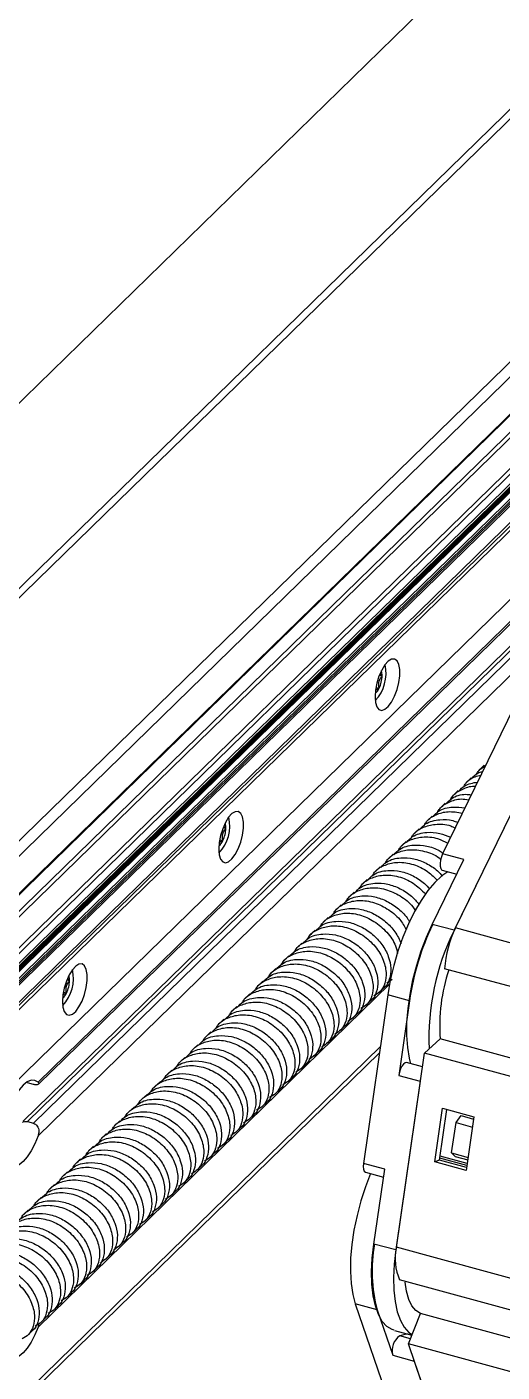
# Model space of a CAD drawing. Header units: millimetres. Extents: x 0 to 3353, y 0 to 2591.
# Drawn here: x 2338.9 to 2424, y 1426.4 to 1667.6 of the extents above; entities that cross this region are included whole.
import ezdxf

# ---------------------------------------------------------------- set-up
doc = ezdxf.new("R2010")
doc.units = ezdxf.units.MM
doc.header["$LTSCALE"] = 12

msp = doc.modelspace()

# ---------------------------------------------------------------- linework, layer by layer
at = {"color": 7, "linetype": 'Continuous', "lineweight": 25}
for p, q in [((2580.08, 1803.73), (2184.92, 1418.04)), ((2579.28, 1801.24), (2190.77, 1422.04)), ((2130.52, 1398.18), (2479.45, 1738.75)), ((2559.07, 1737.96), (2178.92, 1366.92)), ((2182.65, 1361.14), (2526.5, 1696.75)), ((2183.54, 1361.76), (2526.5, 1696.5)), ((2532.21, 1689.12), (2192.31, 1357.37)), ((2192.59, 1357.45), (2532.46, 1689.18)), ((2533.94, 1690.31), (2194.07, 1358.59)), ((2195.96, 1358.12), (2535.83, 1689.84)), ((2197.48, 1356.12), (2537.35, 1687.85)), ((2197.78, 1355.86), (2537.67, 1687.61)), ((2198.13, 1355.42), (2538, 1687.15)), ((2199.49, 1344.35), (2538, 1674.74)), ((2491.13, 1625.05), (2340.87, 1478.39)), ((2340.95, 1478.01), (2490.46, 1623.93)), ((2487.22, 1616.81), (2338.21, 1471.36)), ((2488.13, 1616.85), (2339, 1471.3)), ((2489.18, 1616.57), (2340.04, 1471.01)), ((2491.13, 1615.4), (2340.87, 1468.74)), ((2402.05, 1551.37), (2402.52, 1551.25)), ((2401.42, 1549.16), (2401.98, 1549.01)), ((2426.12, 1545.56), (2413.35, 1519.33)), ((2415.65, 1506.02), (2430.37, 1536.22)), ((2420.83, 1535.2), (2419.98, 1534.37)), ((2420.93, 1535.1), (2421.11, 1535.26)), ((2428.2, 1531.83), (2415.43, 1505.6)), ((2418.5, 1532.92), (2417.65, 1532.09)), ((2416.17, 1530.65), (2415.32, 1529.82)), ((2413.83, 1528.37), (2412.98, 1527.54)), ((2411.5, 1526.09), (2410.65, 1525.26)), ((2374.05, 1524.04), (2374.52, 1523.92)), ((2409.17, 1523.81), (2408.32, 1522.98)), ((2373.42, 1521.83), (2373.98, 1521.68)), ((2406.83, 1521.54), (2405.98, 1520.71)), ((2404.5, 1519.26), (2403.65, 1518.43)), ((2411.49, 1506.67), (2417.15, 1518.3)), ((2417.15, 1518.3), (2413.35, 1519.33)), ((2399.83, 1514.7), (2398.98, 1513.87)), ((2402.17, 1516.98), (2401.32, 1516.15)), ((2413.3, 1516.38), (2415.88, 1515.68)), ((2397.5, 1512.43), (2396.65, 1511.6)), ((2395.17, 1510.15), (2394.32, 1509.32)), ((2392.83, 1507.87), (2391.98, 1507.04)), ((2390.5, 1505.59), (2389.65, 1504.76)), ((2415.43, 1505.6), (2411.49, 1506.67)), ((2465.71, 1492.41), (2415.65, 1506.02)), ((2388.16, 1503.32), (2387.31, 1502.49)), ((2385.83, 1501.04), (2384.98, 1500.21)), ((2383.5, 1498.76), (2382.65, 1497.93)), ((2462.95, 1485.34), (2413.72, 1498.72)), ((2346.05, 1496.71), (2346.51, 1496.59)), ((2381.16, 1496.48), (2380.31, 1495.65)), ((2404.3, 1496.76), (2403.37, 1496.11)), ((2345.42, 1494.5), (2345.98, 1494.35)), ((2378.83, 1494.21), (2377.98, 1493.38)), ((2403.54, 1494.04), (2399.18, 1463.79)), ((2399.66, 1492.17), (2400.51, 1493.01)), ((2401.99, 1494.45), (2402.84, 1495.28)), ((2407.43, 1492.98), (2403.54, 1494.04)), ((2407.43, 1492.98), (2405.5, 1479.57)), ((2376.5, 1491.93), (2375.65, 1491.1)), ((2397.32, 1489.9), (2398.18, 1490.73)), ((2374.16, 1489.65), (2373.31, 1488.82)), ((2394.99, 1487.62), (2395.84, 1488.45)), ((2371.83, 1487.37), (2370.98, 1486.54)), ((2392.66, 1485.34), (2393.51, 1486.17)), ((2410.1, 1483.6), (2412.93, 1486.12)), ((2460.97, 1473.06), (2412.93, 1486.12)), ((2226.34, 1312.13), (2402.04, 1483.62)), ((2369.5, 1485.09), (2368.65, 1484.27)), ((2390.32, 1483.06), (2391.18, 1483.9)), ((2405.07, 1448.76), (2410.1, 1483.6)), ((2460.16, 1470), (2410.1, 1483.6)), ((2367.16, 1482.82), (2366.31, 1481.99)), ((2387.99, 1480.79), (2388.84, 1481.62)), ((2409.74, 1481.1), (2406.91, 1481.87)), ((2364.83, 1480.54), (2363.98, 1479.71)), ((2385.66, 1478.51), (2386.51, 1479.34)), ((2409.35, 1478.53), (2404.98, 1448.28)), ((2405.5, 1479.57), (2409.35, 1478.53)), ((2409.35, 1478.53), (2409.43, 1478.98)), ((2340.04, 1477.97), (2339, 1478.26)), ((2362.5, 1478.26), (2361.65, 1477.43)), ((2383.32, 1476.23), (2384.17, 1477.06)), ((2357.83, 1473.71), (2356.98, 1472.88)), ((2360.16, 1475.98), (2359.31, 1475.16)), ((2380.99, 1473.95), (2381.84, 1474.79)), ((2411.97, 1464.06), (2413.36, 1473.69)), ((2413.36, 1473.69), (2418.97, 1472.16)), ((2339, 1471.3), (2340.04, 1471.01)), ((2355.5, 1471.43), (2354.65, 1470.6)), ((2378.66, 1471.68), (2379.51, 1472.51)), ((2412.81, 1464.4), (2414.12, 1473.48)), ((2415.76, 1471.12), (2416.67, 1472.37)), ((2416.67, 1472.37), (2418.92, 1471.76)), ((2418.97, 1472.16), (2417.58, 1462.53)), ((2353.16, 1469.15), (2352.31, 1468.32)), ((2376.32, 1469.4), (2377.17, 1470.23)), ((2414.97, 1465.68), (2415.76, 1471.12)), ((2415.76, 1471.12), (2418.71, 1470.31)), ((2350.83, 1466.87), (2349.98, 1466.05)), ((2373.99, 1467.12), (2374.84, 1467.95)), ((2348.5, 1464.6), (2347.65, 1463.77)), ((2371.66, 1464.84), (2372.51, 1465.68)), ((2412.81, 1464.4), (2411.97, 1464.06)), ((2417.58, 1462.53), (2411.97, 1464.06)), ((2417.66, 1463.08), (2412.81, 1464.4)), ((2417.71, 1463.42), (2412.86, 1464.74)), ((2417.76, 1463.77), (2412.91, 1465.09)), ((2414.97, 1465.68), (2417.92, 1464.88)), ((2415.62, 1465.07), (2414.97, 1465.68)), ((2415.62, 1465.07), (2417.86, 1464.46)), ((2346.16, 1462.32), (2345.31, 1461.49)), ((2369.32, 1462.57), (2370.17, 1463.4)), ((2402.98, 1462.76), (2399.18, 1463.79)), ((2399.54, 1462.23), (2402.78, 1461.35)), ((2401.05, 1449.35), (2402.98, 1462.76)), ((2343.83, 1460.04), (2342.98, 1459.21)), ((2366.99, 1460.29), (2367.84, 1461.12)), ((2341.5, 1457.76), (2340.65, 1456.93)), ((2364.65, 1458.01), (2365.51, 1458.84)), ((2339.16, 1455.49), (2338.31, 1454.66)), ((2362.32, 1455.73), (2363.17, 1456.57)), ((2357.65, 1451.18), (2358.51, 1452.01)), ((2359.99, 1453.46), (2360.84, 1454.29)), ((2355.32, 1448.9), (2356.17, 1449.73)), ((2352.99, 1446.62), (2353.84, 1447.46)), ((2404.98, 1448.28), (2401.05, 1449.35)), ((2455.13, 1435.15), (2405.07, 1448.76)), ((2350.65, 1444.35), (2351.51, 1445.18)), ((2348.32, 1442.07), (2349.17, 1442.9)), ((2454.68, 1429.6), (2405.64, 1442.92)), ((2345.99, 1439.79), (2346.84, 1440.62)), ((2343.65, 1437.51), (2344.51, 1438.35)), ((2401.61, 1437.55), (2397.72, 1438.61)), ((2397.72, 1438.61), (2404.05, 1420.21)), ((2401.61, 1437.55), (2404.42, 1429.4)), ((2341.32, 1435.24), (2342.17, 1436.07)), ((2407.23, 1431.44), (2409.4, 1436.88)), ((2455.13, 1424.45), (2409.4, 1436.88)), ((2338.99, 1432.96), (2339.84, 1433.79)), ((2340.97, 1435.04), (2340.87, 1434.45)), ((2404.76, 1433.87), (2407.86, 1433.03)), ((2457.28, 1417.83), (2407.23, 1431.44)), ((2414.52, 1410.24), (2407.23, 1431.44)), ((2404.42, 1429.4), (2408.27, 1428.35)), ((2408.27, 1428.35), (2408.21, 1428.57)), ((2408.27, 1428.35), (2414.6, 1409.95))]:
    msp.add_line(p, q, dxfattribs=at)
at = {"color": 8, "linetype": 'Continuous', "lineweight": 25}
for p, q in [((2579.29, 1801.25), (2190.77, 1422.04)), ((2557.81, 1734.01), (2182.65, 1367.85)), ((2185.89, 1361.12), (2526.5, 1693.56)), ((2186.51, 1360.7), (2526.5, 1692.53)), ((2189, 1357.61), (2528.87, 1689.33)), ((2189.63, 1357.19), (2529.5, 1688.91)), ((2191.01, 1356.81), (2530.88, 1688.54)), ((2191.63, 1356.89), (2532.06, 1689.16)), ((2194.11, 1358.62), (2533.98, 1690.34)), ((2194.25, 1358.72), (2534.12, 1690.44)), ((2194.57, 1358.76), (2534.44, 1690.48)), ((2195.5, 1358.5), (2535.37, 1690.23)), ((2195.81, 1358.29), (2535.68, 1690.02)), ((2196.09, 1357.85), (2535.96, 1689.57)), ((2403.85, 1495.93), (2340.87, 1434.45)), ((2402.19, 1484.71), (2226.16, 1312.89)), ((2407.6, 1432.37), (2405.68, 1432.89))]:
    msp.add_line(p, q, dxfattribs=at)
at = {"color": 7, "linetype": 'Continuous', "lineweight": 25, "flags": 128}
for points in [[(2401.26, 1547.48), (2401.34, 1546.46), (2401.58, 1545.68), (2401.96, 1545.19), (2402.45, 1545.03), (2403.02, 1545.22), (2403.63, 1545.73), (2404.22, 1546.53), (2404.75, 1547.56), (2405.19, 1548.75), (2405.51, 1550.01), (2405.67, 1551.23), (2405.67, 1552.34), (2405.51, 1553.25), (2405.19, 1553.89), (2404.75, 1554.22), (2404.22, 1554.2), (2403.63, 1553.85), (2403.02, 1553.19), (2402.45, 1552.26), (2401.96, 1551.14), (2401.58, 1549.91), (2401.34, 1548.66), (2401.26, 1547.48)], [(2373.26, 1520.15), (2373.34, 1519.13), (2373.58, 1518.35), (2373.96, 1517.86), (2374.45, 1517.7), (2375.02, 1517.89), (2375.62, 1518.4), (2376.22, 1519.2), (2376.75, 1520.23), (2377.19, 1521.42), (2377.51, 1522.67), (2377.67, 1523.9), (2377.67, 1525.01), (2377.51, 1525.92), (2377.19, 1526.56), (2376.75, 1526.89), (2376.22, 1526.87), (2375.62, 1526.52), (2375.02, 1525.86), (2374.45, 1524.93), (2373.96, 1523.81), (2373.58, 1522.58), (2373.34, 1521.33), (2373.26, 1520.15)], [(2413.35, 1519.33), (2413.13, 1518.78), (2412.97, 1518.19), (2412.9, 1517.6), (2412.91, 1517.09), (2413.01, 1516.69), (2413.18, 1516.44), (2413.3, 1516.38)], [(2414.31, 1516.11), (2413.22, 1515.35), (2411.96, 1514.18), (2410.71, 1512.71), (2409.49, 1510.95), (2408.32, 1508.95), (2407.23, 1506.73), (2406.24, 1504.35), (2405.35, 1501.84), (2404.6, 1499.26), (2403.99, 1496.64), (2403.54, 1494.04)], [(2407.69, 1481.66), (2407.42, 1482.68), (2407.1, 1484.6), (2406.95, 1486.75), (2406.97, 1489.08), (2407.16, 1491.55), (2407.52, 1494.11), (2408.04, 1496.72), (2408.71, 1499.33), (2409.52, 1501.89), (2410.45, 1504.35), (2411.49, 1506.67)], [(2345.25, 1492.82), (2345.34, 1491.8), (2345.58, 1491.02), (2345.96, 1490.53), (2346.45, 1490.37), (2347.02, 1490.56), (2347.62, 1491.07), (2348.21, 1491.87), (2348.75, 1492.9), (2349.19, 1494.09), (2349.5, 1495.34), (2349.67, 1496.57), (2349.67, 1497.68), (2349.5, 1498.59), (2349.19, 1499.23), (2348.75, 1499.56), (2348.21, 1499.54), (2347.62, 1499.19), (2347.02, 1498.53), (2346.45, 1497.6), (2345.96, 1496.48), (2345.58, 1495.25), (2345.34, 1494), (2345.25, 1492.82)], [(2406.91, 1481.87), (2406.9, 1481.87), (2406.64, 1481.83), (2406.36, 1481.62), (2406.07, 1481.24), (2405.82, 1480.74), (2405.62, 1480.17), (2405.5, 1479.57)], [(2340.87, 1478.39), (2340.3, 1478.7), (2339.65, 1478.71), (2338.95, 1478.41), (2338.22, 1477.83), (2337.48, 1476.98), (2336.78, 1475.9), (2336.13, 1474.63), (2335.56, 1473.21)], [(2340.87, 1468.74), (2340.3, 1467.32), (2339.65, 1466.05), (2338.95, 1464.97), (2338.22, 1464.12), (2337.48, 1463.54), (2336.78, 1463.24), (2336.13, 1463.25), (2335.56, 1463.56)], [(2400.46, 1461.98), (2399.54, 1459.63), (2398.72, 1457.08), (2398.02, 1454.48), (2397.48, 1451.86), (2397.1, 1449.29), (2396.88, 1446.8), (2396.84, 1444.45), (2396.96, 1442.27), (2397.26, 1440.32), (2397.72, 1438.61)], [(2399.18, 1463.79), (2399.14, 1463.23), (2399.18, 1462.76), (2399.31, 1462.41), (2399.52, 1462.24), (2399.54, 1462.23)], [(2404.67, 1433.89), (2404.34, 1434), (2403.39, 1434.58), (2402.55, 1435.49), (2401.86, 1436.73), (2401.31, 1438.27), (2400.92, 1440.09), (2400.69, 1442.14), (2400.64, 1444.4), (2400.76, 1446.82), (2401.05, 1449.35)], [(2404.98, 1448.28), (2404.69, 1445.75), (2404.57, 1443.33), (2404.63, 1441.07), (2404.85, 1439.02), (2405.24, 1437.2), (2405.79, 1435.66), (2406.49, 1434.42), (2407.32, 1433.51), (2407.9, 1433.12)], [(2409.4, 1436.88), (2408.58, 1437.41), (2407.87, 1438.27), (2407.3, 1439.43), (2406.88, 1440.88), (2406.62, 1442.53)], [(2340.87, 1434.45), (2340.3, 1433.04), (2339.65, 1431.76), (2338.95, 1430.68), (2338.22, 1429.83), (2337.48, 1429.25), (2336.78, 1428.96), (2336.13, 1428.96), (2335.56, 1429.27)], [(2407.09, 1433.24), (2406.91, 1433.17), (2405.68, 1432.89)]]:
    msp.add_lwpolyline(points, dxfattribs=at)
at = {"color": 7, "linetype": 'Continuous', "lineweight": 25}
for centre, radius, start, end in [((2396.15, 1551.63), 7.07, 316.6768, 12.9142), ((2397.16, 1551.35), 5.36, 334.0567, 358.8929), ((2400.55, 1551.35), 1.97, 357.0599, 22.3667), ((2399.8, 1549.93), 2.37, 308.7811, 337.0978), ((2368.15, 1524.3), 7.07, 316.6768, 12.9142), ((2372.55, 1524.02), 1.97, 357.0599, 22.3667), ((2369.16, 1524.02), 5.36, 334.0567, 358.8929), ((2371.79, 1522.6), 2.37, 308.7811, 337.0978), ((2453.97, 1486.32), 47.01, 154.3863, 171.8525), ((2454.54, 1486.27), 43.63, 153.7101, 182.512), ((2433.83, 1497.3), 20.16, 154.3832, 175.958), ((2340.15, 1496.97), 7.07, 316.6768, 12.9142), ((2444.91, 1488.46), 32.07, 161.7179, 184.1917), ((2341.16, 1496.69), 5.36, 334.0567, 358.8929), ((2344.54, 1496.69), 1.97, 357.0599, 22.3667), ((2343.79, 1495.27), 2.37, 308.7811, 337.0978), ((2427.82, 1444.51), 27.11, 169.7777, 194.8636), ((2414.27, 1446.7), 9.42, 167.3998, 203.6448), ((2407.51, 1430.26), 3.2, 124.7961, 195.674)]:
    msp.add_arc(centre, radius, start, end, dxfattribs=at)
for points, knots in [([(2401.98, 1549.01), (2401.95, 1549.18), (2401.9, 1549.53), (2401.93, 1550.13), (2402.14, 1550.74), (2402.4, 1551.09), (2402.52, 1551.25)], [0, 0, 0, 0, 0.216453, 0.440306, 0.751896, 1, 1, 1, 1]), ([(2402.52, 1551.25), (2402.41, 1551.35), (2402.28, 1551.47), (2402.2, 1551.58), (2402.18, 1551.6)], [0, 0, 0, 0, 0.823299, 1, 1, 1, 1]), ([(2401.34, 1548.67), (2401.45, 1548.75), (2401.63, 1548.88), (2401.88, 1548.97), (2401.98, 1549.01)], [0, 0, 0, 0, 0.59192, 1, 1, 1, 1]), ([(2418.6, 1532.82), (2418.91, 1533.2), (2419.41, 1533.8), (2420.21, 1533.97), (2420.51, 1534.04)], [0, 0, 0, 0, 0.6232364, 1, 1, 1, 1]), ([(2419.43, 1533.58), (2419.56, 1533.81), (2419.91, 1534.47), (2420.57, 1534.83), (2421.01, 1535.06)], [0, 0, 0, 0, 0.3362917, 1, 1, 1, 1]), ([(2416.26, 1530.54), (2416.59, 1530.9), (2417.44, 1531.82), (2418.78, 1532.04), (2419.61, 1532.18)], [0, 0, 0, 0, 0.383813, 1, 1, 1, 1]), ([(2417.1, 1531.31), (2417.23, 1531.52), (2417.7, 1532.35), (2418.79, 1533.11), (2419.86, 1533.33), (2420.21, 1533.41)], [0, 0, 0, 0, 0.193151, 0.734756, 1, 1, 1, 1]), ([(2412.43, 1526.75), (2412.56, 1526.97), (2413.03, 1527.8), (2414.49, 1528.66), (2416.32, 1529.28), (2417.6, 1529.08), (2418.06, 1529.01)], [0, 0, 0, 0, 0.119525, 0.454677, 0.801394, 1, 1, 1, 1]), ([(2413.93, 1528.26), (2414.26, 1528.61), (2415.18, 1529.57), (2416.9, 1530.08), (2418.18, 1529.94), (2418.5, 1529.91)], [0, 0, 0, 0, 0.294795, 0.822079, 1, 1, 1, 1]), ([(2414.77, 1529.03), (2414.89, 1529.25), (2415.36, 1530.08), (2416.83, 1530.91), (2418.28, 1531.51), (2419.16, 1531.41), (2419.23, 1531.41)], [0, 0, 0, 0, 0.143665, 0.546509, 0.963252, 1, 1, 1, 1]), ([(2410.1, 1524.47), (2410.22, 1524.69), (2410.7, 1525.52), (2412.15, 1526.4), (2414.35, 1527.06), (2416.03, 1526.76), (2416.9, 1526.61)], [0, 0, 0, 0, 0.10233, 0.389268, 0.686106, 1, 1, 1, 1]), ([(2411.6, 1525.99), (2411.93, 1526.33), (2412.84, 1527.3), (2414.95, 1527.85), (2416.63, 1527.64), (2417.35, 1527.55)], [0, 0, 0, 0, 0.242074, 0.67506, 1, 1, 1, 1]), ([(2407.77, 1522.2), (2407.89, 1522.41), (2408.36, 1523.24), (2409.82, 1524.14), (2412.08, 1524.72), (2414.18, 1524.65), (2415.34, 1524.08), (2415.6, 1523.95)], [0, 0, 0, 0, 0.090496, 0.344252, 0.606763, 0.91041, 1, 1, 1, 1]), ([(2409.26, 1523.71), (2409.59, 1524.06), (2410.51, 1525.03), (2412.67, 1525.51), (2414.72, 1525.48), (2415.78, 1525.05), (2416.08, 1524.93)], [0, 0, 0, 0, 0.208471, 0.581354, 0.883314, 1, 1, 1, 1]), ([(2373.98, 1521.68), (2373.95, 1521.85), (2373.9, 1522.2), (2373.93, 1522.8), (2374.14, 1523.41), (2374.4, 1523.76), (2374.52, 1523.92)], [0, 0, 0, 0, 0.216453, 0.440306, 0.751896, 1, 1, 1, 1]), ([(2374.52, 1523.92), (2374.41, 1524.02), (2374.28, 1524.14), (2374.2, 1524.25), (2374.18, 1524.27)], [0, 0, 0, 0, 0.823299, 1, 1, 1, 1]), ([(2405.43, 1519.92), (2405.56, 1520.14), (2406.03, 1520.97), (2407.49, 1521.86), (2409.75, 1522.46), (2412.19, 1522.29), (2413.68, 1521.52), (2414.27, 1521.22)], [0, 0, 0, 0, 0.081333, 0.309395, 0.545326, 0.818228, 1, 1, 1, 1]), ([(2406.93, 1521.43), (2407.26, 1521.78), (2408.18, 1522.75), (2410.33, 1523.25), (2412.74, 1523.14), (2414.14, 1522.55), (2414.79, 1522.28)], [0, 0, 0, 0, 0.183471, 0.511638, 0.777387, 1, 1, 1, 1]), ([(2373.34, 1521.34), (2373.45, 1521.42), (2373.63, 1521.55), (2373.88, 1521.64), (2373.98, 1521.68)], [0, 0, 0, 0, 0.59192, 1, 1, 1, 1]), ([(2403.1, 1517.64), (2403.22, 1517.86), (2403.7, 1518.69), (2405.15, 1519.58), (2407.43, 1520.21), (2410.08, 1519.88), (2412.1, 1519.14), (2412.92, 1518.42), (2413.02, 1518.34)], [0, 0, 0, 0, 0.072983, 0.277631, 0.48934, 0.734225, 0.969189, 1, 1, 1, 1]), ([(2404.6, 1519.15), (2404.93, 1519.5), (2405.84, 1520.47), (2408.01, 1520.99), (2410.48, 1520.8), (2412.31, 1520.23), (2413.19, 1519.6), (2413.41, 1519.45)], [0, 0, 0, 0, 0.1641223, 0.4576797, 0.6954027, 0.9244176, 1, 1, 1, 1]), ([(2400.77, 1515.36), (2400.89, 1515.58), (2401.36, 1516.41), (2402.82, 1517.3), (2405.09, 1517.93), (2407.77, 1517.64), (2410.41, 1516.49), (2411.75, 1515.22), (2412.39, 1514.61)], [0, 0, 0, 0, 0.0617772, 0.2350034, 0.4142067, 0.6214917, 0.8203793, 1, 1, 1, 1]), ([(2402.26, 1516.88), (2402.59, 1517.22), (2403.51, 1518.19), (2405.67, 1518.7), (2408.16, 1518.55), (2410.43, 1517.69), (2412.24, 1516.57), (2413.05, 1515.63), (2413.34, 1515.3)], [0, 0, 0, 0, 0.128222, 0.357567, 0.543291, 0.722211, 0.902599, 1, 1, 1, 1]), ([(2398.43, 1513.09), (2398.56, 1513.3), (2399.03, 1514.13), (2400.49, 1515.02), (2402.75, 1515.65), (2405.44, 1515.36), (2408.18, 1514.16), (2409.6, 1512.8), (2410.32, 1512.11)], [0, 0, 0, 0, 0.060318, 0.229451, 0.40442, 0.606807, 0.800995, 1, 1, 1, 1]), ([(2399.93, 1514.6), (2400.26, 1514.95), (2401.18, 1515.92), (2403.33, 1516.43), (2405.83, 1516.27), (2408.1, 1515.42), (2409.92, 1514.28), (2410.74, 1513.33), (2411.04, 1512.98)], [0, 0, 0, 0, 0.127675, 0.356041, 0.540972, 0.719128, 0.898746, 1, 1, 1, 1]), ([(2396.1, 1510.81), (2396.22, 1511.03), (2396.7, 1511.86), (2398.15, 1512.75), (2400.42, 1513.37), (2403.13, 1513.09), (2405.79, 1511.84), (2407.69, 1510.39), (2408.33, 1509.33), (2408.48, 1509.09)], [0, 0, 0, 0, 0.056774, 0.21597, 0.380659, 0.571155, 0.753934, 0.943287, 1, 1, 1, 1]), ([(2397.6, 1512.32), (2397.93, 1512.67), (2398.84, 1513.64), (2401, 1514.15), (2403.49, 1513.99), (2405.77, 1513.14), (2407.75, 1511.88), (2408.7, 1510.76), (2409.12, 1510.26)], [0, 0, 0, 0, 0.122166, 0.340679, 0.517631, 0.688101, 0.859969, 1, 1, 1, 1]), ([(2393.77, 1508.53), (2393.89, 1508.75), (2394.36, 1509.58), (2395.82, 1510.47), (2398.08, 1511.09), (2400.79, 1510.81), (2403.47, 1509.57), (2405.67, 1507.79), (2406.5, 1506.34), (2406.86, 1505.71)], [0, 0, 0, 0, 0.052243, 0.198734, 0.350279, 0.525573, 0.693765, 0.868006, 1, 1, 1, 1]), ([(2395.26, 1510.04), (2395.59, 1510.39), (2396.51, 1511.36), (2398.67, 1511.87), (2401.16, 1511.71), (2403.46, 1510.87), (2405.5, 1509.47), (2406.89, 1508.13), (2407.34, 1507.25), (2407.43, 1507.08)], [0, 0, 0, 0, 0.1129383, 0.3149454, 0.4785309, 0.6361241, 0.7950098, 0.9588323, 1, 1, 1, 1]), ([(2391.43, 1506.25), (2391.56, 1506.47), (2392.03, 1507.3), (2393.49, 1508.19), (2395.75, 1508.81), (2398.45, 1508.53), (2401.16, 1507.3), (2403.45, 1505.33), (2404.94, 1503.2), (2405.19, 1501.88), (2405.28, 1501.42)], [0, 0, 0, 0, 0.045771, 0.174114, 0.306885, 0.460463, 0.607818, 0.760474, 0.915654, 1, 1, 1, 1]), ([(2392.93, 1507.77), (2393.26, 1508.11), (2394.17, 1509.08), (2396.34, 1509.59), (2398.82, 1509.44), (2401.12, 1508.6), (2403.19, 1507.2), (2404.95, 1505.36), (2405.62, 1503.93), (2405.96, 1503.21)], [0, 0, 0, 0, 0.100358, 0.279863, 0.425226, 0.565265, 0.706452, 0.852026, 1, 1, 1, 1]), ([(2389.1, 1503.98), (2389.22, 1504.19), (2389.69, 1505.02), (2391.15, 1505.91), (2393.42, 1506.54), (2396.12, 1506.26), (2398.82, 1505.02), (2401.15, 1503.04), (2402.74, 1500.59), (2403.35, 1498.13), (2403.12, 1496.09), (2402.34, 1494.6), (2401.44, 1494.07), (2401.04, 1493.83)], [0, 0, 0, 0, 0.032228, 0.122598, 0.216085, 0.324223, 0.427979, 0.535467, 0.644734, 0.750177, 0.840259, 0.930175, 1, 1, 1, 1]), ([(2390.6, 1505.49), (2390.92, 1505.84), (2391.84, 1506.81), (2394, 1507.32), (2396.49, 1507.16), (2398.78, 1506.32), (2400.86, 1504.92), (2402.59, 1503.07), (2403.74, 1500.94), (2404.21, 1498.71), (2403.9, 1496.81), (2403.36, 1495.63), (2402.85, 1495.3), (2402.83, 1495.29)], [0, 0, 0, 0, 0.069294, 0.193237, 0.293606, 0.390299, 0.487784, 0.588299, 0.691464, 0.792099, 0.896976, 0.996522, 1, 1, 1, 1]), ([(2385.93, 1500.93), (2386.26, 1501.28), (2387.17, 1502.25), (2389.34, 1502.76), (2391.82, 1502.61), (2394.12, 1501.76), (2396.19, 1500.37), (2397.92, 1498.51), (2399.08, 1496.38), (2399.55, 1494.16), (2399.23, 1492.26), (2398.7, 1491.08), (2398.19, 1490.75), (2398.17, 1490.74)], [0, 0, 0, 0, 0.069294, 0.193237, 0.293606, 0.390299, 0.487784, 0.588299, 0.691464, 0.792099, 0.896976, 0.996522, 1, 1, 1, 1]), ([(2386.77, 1501.7), (2386.89, 1501.92), (2387.36, 1502.75), (2388.82, 1503.64), (2391.08, 1504.26), (2393.78, 1503.98), (2396.49, 1502.74), (2398.81, 1500.77), (2400.41, 1498.31), (2401.02, 1495.85), (2400.79, 1493.82), (2400.01, 1492.33), (2399.1, 1491.79), (2398.71, 1491.55)], [0, 0, 0, 0, 0.032228, 0.122598, 0.216085, 0.324223, 0.427979, 0.535467, 0.644734, 0.750177, 0.840259, 0.930175, 1, 1, 1, 1]), ([(2388.26, 1503.21), (2388.59, 1503.56), (2389.51, 1504.53), (2391.67, 1505.04), (2394.16, 1504.88), (2396.45, 1504.04), (2398.53, 1502.65), (2400.26, 1500.79), (2401.41, 1498.66), (2401.88, 1496.44), (2401.57, 1494.53), (2401.03, 1493.35), (2400.52, 1493.03), (2400.5, 1493.02)], [0, 0, 0, 0, 0.069294, 0.193237, 0.293606, 0.390299, 0.487784, 0.588299, 0.691464, 0.792099, 0.896976, 0.996522, 1, 1, 1, 1]), ([(2383.6, 1498.66), (2383.92, 1499), (2384.84, 1499.97), (2387, 1500.48), (2389.49, 1500.33), (2391.78, 1499.48), (2393.86, 1498.09), (2395.59, 1496.24), (2396.74, 1494.1), (2397.21, 1491.88), (2396.9, 1489.98), (2396.36, 1488.8), (2395.85, 1488.47), (2395.83, 1488.46)], [0, 0, 0, 0, 0.069294, 0.193237, 0.293606, 0.390299, 0.487784, 0.588299, 0.691464, 0.792099, 0.896976, 0.996522, 1, 1, 1, 1]), ([(2384.43, 1499.42), (2384.56, 1499.64), (2385.03, 1500.47), (2386.48, 1501.36), (2388.75, 1501.98), (2391.45, 1501.7), (2394.16, 1500.46), (2396.48, 1498.49), (2398.08, 1496.03), (2398.69, 1493.58), (2398.45, 1491.54), (2397.67, 1490.05), (2396.77, 1489.51), (2396.37, 1489.27)], [0, 0, 0, 0, 0.032228, 0.122598, 0.216085, 0.324223, 0.427979, 0.535467, 0.644734, 0.750177, 0.840259, 0.930175, 1, 1, 1, 1]), ([(2381.26, 1496.38), (2381.59, 1496.73), (2382.51, 1497.7), (2384.67, 1498.21), (2387.16, 1498.05), (2389.45, 1497.21), (2391.53, 1495.81), (2393.26, 1493.96), (2394.41, 1491.83), (2394.88, 1489.6), (2394.57, 1487.7), (2394.03, 1486.52), (2393.52, 1486.19), (2393.5, 1486.18)], [0, 0, 0, 0, 0.069294, 0.193237, 0.293606, 0.390299, 0.487784, 0.588299, 0.691464, 0.792099, 0.896976, 0.996522, 1, 1, 1, 1]), ([(2382.1, 1497.14), (2382.22, 1497.36), (2382.69, 1498.19), (2384.15, 1499.08), (2386.42, 1499.7), (2389.11, 1499.42), (2391.82, 1498.19), (2394.15, 1496.21), (2395.74, 1493.75), (2396.35, 1491.3), (2396.12, 1489.26), (2395.34, 1487.77), (2394.43, 1487.23), (2394.04, 1487)], [0, 0, 0, 0, 0.032228, 0.122598, 0.216085, 0.324223, 0.427979, 0.535467, 0.644734, 0.750177, 0.840259, 0.930175, 1, 1, 1, 1]), ([(2345.98, 1494.35), (2345.95, 1494.52), (2345.89, 1494.86), (2345.92, 1495.47), (2346.14, 1496.08), (2346.4, 1496.43), (2346.51, 1496.59)], [0, 0, 0, 0, 0.216453, 0.440306, 0.751896, 1, 1, 1, 1]), ([(2346.51, 1496.59), (2346.41, 1496.69), (2346.28, 1496.81), (2346.2, 1496.92), (2346.18, 1496.94)], [0, 0, 0, 0, 0.823299, 1, 1, 1, 1]), ([(2378.93, 1494.1), (2379.26, 1494.45), (2380.17, 1495.42), (2382.33, 1495.93), (2384.82, 1495.77), (2387.11, 1494.93), (2389.19, 1493.54), (2390.92, 1491.68), (2392.08, 1489.55), (2392.55, 1487.33), (2392.23, 1485.42), (2391.69, 1484.24), (2391.18, 1483.92), (2391.17, 1483.91)], [0, 0, 0, 0, 0.069294, 0.193237, 0.293606, 0.390299, 0.487784, 0.588299, 0.691464, 0.792099, 0.896976, 0.996522, 1, 1, 1, 1]), ([(2379.77, 1494.87), (2379.89, 1495.08), (2380.36, 1495.91), (2381.82, 1496.8), (2384.08, 1497.43), (2386.78, 1497.15), (2389.49, 1495.91), (2391.81, 1493.93), (2393.41, 1491.48), (2394.02, 1489.02), (2393.78, 1486.98), (2393.01, 1485.49), (2392.1, 1484.96), (2391.71, 1484.72)], [0, 0, 0, 0, 0.032228, 0.122598, 0.216085, 0.324223, 0.427979, 0.535467, 0.644734, 0.750177, 0.840259, 0.930175, 1, 1, 1, 1]), ([(2345.34, 1494.01), (2345.45, 1494.09), (2345.62, 1494.21), (2345.87, 1494.31), (2345.98, 1494.35)], [0, 0, 0, 0, 0.59192, 1, 1, 1, 1]), ([(2376.6, 1491.82), (2376.92, 1492.17), (2377.84, 1493.14), (2380, 1493.65), (2382.49, 1493.5), (2384.78, 1492.65), (2386.86, 1491.26), (2388.59, 1489.4), (2389.74, 1487.27), (2390.21, 1485.05), (2389.9, 1483.15), (2389.36, 1481.96), (2388.85, 1481.64), (2388.83, 1481.63)], [0, 0, 0, 0, 0.069294, 0.193237, 0.293606, 0.390299, 0.487784, 0.588299, 0.691464, 0.792099, 0.896976, 0.996522, 1, 1, 1, 1]), ([(2377.43, 1492.59), (2377.56, 1492.81), (2378.03, 1493.64), (2379.48, 1494.53), (2381.75, 1495.15), (2384.45, 1494.87), (2387.16, 1493.63), (2389.48, 1491.66), (2391.08, 1489.2), (2391.69, 1486.74), (2391.45, 1484.71), (2390.67, 1483.22), (2389.77, 1482.68), (2389.37, 1482.44)], [0, 0, 0, 0, 0.032228, 0.122598, 0.216085, 0.324223, 0.427979, 0.535467, 0.644734, 0.750177, 0.840259, 0.930175, 1, 1, 1, 1]), ([(2374.26, 1489.55), (2374.59, 1489.89), (2375.51, 1490.86), (2377.67, 1491.37), (2380.16, 1491.22), (2382.45, 1490.37), (2384.53, 1488.98), (2386.26, 1487.13), (2387.41, 1484.99), (2387.88, 1482.77), (2387.56, 1480.87), (2387.03, 1479.69), (2386.52, 1479.36), (2386.5, 1479.35)], [0, 0, 0, 0, 0.069294, 0.193237, 0.293606, 0.390299, 0.487784, 0.588299, 0.691464, 0.792099, 0.896976, 0.996522, 1, 1, 1, 1]), ([(2375.1, 1490.31), (2375.22, 1490.53), (2375.69, 1491.36), (2377.15, 1492.25), (2379.42, 1492.87), (2382.11, 1492.59), (2384.82, 1491.35), (2387.15, 1489.38), (2388.74, 1486.92), (2389.35, 1484.47), (2389.12, 1482.43), (2388.34, 1480.94), (2387.43, 1480.4), (2387.04, 1480.16)], [0, 0, 0, 0, 0.032228, 0.122598, 0.216085, 0.324223, 0.427979, 0.535467, 0.644734, 0.750177, 0.840259, 0.930175, 1, 1, 1, 1]), ([(2370.43, 1485.76), (2370.56, 1485.97), (2371.03, 1486.8), (2372.48, 1487.69), (2374.75, 1488.32), (2377.45, 1488.04), (2380.16, 1486.8), (2382.48, 1484.82), (2384.08, 1482.36), (2384.69, 1479.91), (2384.45, 1477.87), (2383.67, 1476.38), (2382.77, 1475.85), (2382.37, 1475.61)], [0, 0, 0, 0, 0.032228, 0.122598, 0.216085, 0.324223, 0.427979, 0.535467, 0.644734, 0.750177, 0.840259, 0.930175, 1, 1, 1, 1]), ([(2371.93, 1487.27), (2372.26, 1487.62), (2373.17, 1488.59), (2375.33, 1489.1), (2377.82, 1488.94), (2380.11, 1488.1), (2382.19, 1486.7), (2383.92, 1484.85), (2385.08, 1482.71), (2385.55, 1480.49), (2385.23, 1478.59), (2384.69, 1477.41), (2384.18, 1477.08), (2384.17, 1477.07)], [0, 0, 0, 0, 0.069294, 0.193237, 0.293606, 0.390299, 0.487784, 0.588299, 0.691464, 0.792099, 0.896976, 0.996522, 1, 1, 1, 1]), ([(2372.76, 1488.03), (2372.89, 1488.25), (2373.36, 1489.08), (2374.82, 1489.97), (2377.08, 1490.59), (2379.78, 1490.31), (2382.49, 1489.08), (2384.81, 1487.1), (2386.41, 1484.64), (2387.02, 1482.19), (2386.78, 1480.15), (2386.01, 1478.66), (2385.1, 1478.12), (2384.71, 1477.89)], [0, 0, 0, 0, 0.032228, 0.122598, 0.216085, 0.324223, 0.427979, 0.535467, 0.644734, 0.750177, 0.840259, 0.930175, 1, 1, 1, 1]), ([(2368.1, 1483.48), (2368.22, 1483.7), (2368.69, 1484.53), (2370.15, 1485.42), (2372.42, 1486.04), (2375.11, 1485.76), (2377.82, 1484.52), (2380.15, 1482.55), (2381.74, 1480.09), (2382.35, 1477.63), (2382.12, 1475.6), (2381.34, 1474.11), (2380.43, 1473.57), (2380.04, 1473.33)], [0, 0, 0, 0, 0.032228, 0.122598, 0.216085, 0.324223, 0.427979, 0.535467, 0.644734, 0.750177, 0.840259, 0.930175, 1, 1, 1, 1]), ([(2369.6, 1484.99), (2369.92, 1485.34), (2370.84, 1486.31), (2373, 1486.82), (2375.49, 1486.66), (2377.78, 1485.82), (2379.86, 1484.43), (2381.59, 1482.57), (2382.74, 1480.44), (2383.21, 1478.22), (2382.9, 1476.31), (2382.36, 1475.13), (2381.85, 1474.81), (2381.83, 1474.8)], [0, 0, 0, 0, 0.069294, 0.193237, 0.293606, 0.390299, 0.487784, 0.588299, 0.691464, 0.792099, 0.896976, 0.996522, 1, 1, 1, 1]), ([(2365.76, 1481.2), (2365.89, 1481.42), (2366.36, 1482.25), (2367.82, 1483.14), (2370.08, 1483.76), (2372.78, 1483.48), (2375.49, 1482.24), (2377.81, 1480.27), (2379.41, 1477.81), (2380.02, 1475.36), (2379.78, 1473.32), (2379.01, 1471.83), (2378.1, 1471.29), (2377.7, 1471.05)], [0, 0, 0, 0, 0.032228, 0.122598, 0.216085, 0.324223, 0.427979, 0.535467, 0.644734, 0.750177, 0.840259, 0.930175, 1, 1, 1, 1]), ([(2367.26, 1482.71), (2367.59, 1483.06), (2368.51, 1484.03), (2370.67, 1484.54), (2373.16, 1484.39), (2375.45, 1483.54), (2377.53, 1482.15), (2379.26, 1480.29), (2380.41, 1478.16), (2380.88, 1475.94), (2380.56, 1474.04), (2380.03, 1472.85), (2379.52, 1472.53), (2379.5, 1472.52)], [0, 0, 0, 0, 0.069294, 0.193237, 0.293606, 0.390299, 0.487784, 0.588299, 0.691464, 0.792099, 0.896976, 0.996522, 1, 1, 1, 1]), ([(2363.43, 1478.92), (2363.55, 1479.14), (2364.03, 1479.97), (2365.48, 1480.86), (2367.75, 1481.48), (2370.45, 1481.2), (2373.16, 1479.97), (2375.48, 1477.99), (2377.08, 1475.53), (2377.68, 1473.08), (2377.45, 1471.04), (2376.67, 1469.55), (2375.77, 1469.01), (2375.37, 1468.78)], [0, 0, 0, 0, 0.032228, 0.122598, 0.216085, 0.324223, 0.427979, 0.535467, 0.644734, 0.750177, 0.840259, 0.930175, 1, 1, 1, 1]), ([(2364.93, 1480.44), (2365.26, 1480.78), (2366.17, 1481.75), (2368.33, 1482.26), (2370.82, 1482.11), (2373.11, 1481.26), (2375.19, 1479.87), (2376.92, 1478.02), (2378.08, 1475.88), (2378.54, 1473.66), (2378.23, 1471.76), (2377.69, 1470.58), (2377.18, 1470.25), (2377.17, 1470.24)], [0, 0, 0, 0, 0.069294, 0.193237, 0.293606, 0.390299, 0.487784, 0.588299, 0.691464, 0.792099, 0.896976, 0.996522, 1, 1, 1, 1]), ([(2361.1, 1476.65), (2361.22, 1476.86), (2361.69, 1477.69), (2363.15, 1478.58), (2365.42, 1479.21), (2368.11, 1478.93), (2370.82, 1477.69), (2373.15, 1475.71), (2374.74, 1473.25), (2375.35, 1470.8), (2375.12, 1468.76), (2374.34, 1467.27), (2373.43, 1466.73), (2373.04, 1466.5)], [0, 0, 0, 0, 0.032228, 0.122598, 0.216085, 0.324223, 0.427979, 0.535467, 0.644734, 0.750177, 0.840259, 0.930175, 1, 1, 1, 1]), ([(2362.59, 1478.16), (2362.92, 1478.51), (2363.84, 1479.47), (2366, 1479.99), (2368.49, 1479.83), (2370.78, 1478.99), (2372.86, 1477.59), (2374.59, 1475.74), (2375.74, 1473.6), (2376.21, 1471.38), (2375.9, 1469.48), (2375.36, 1468.3), (2374.85, 1467.97), (2374.83, 1467.96)], [0, 0, 0, 0, 0.0692941, 0.1932371, 0.2936062, 0.3902987, 0.4877843, 0.5882988, 0.6914642, 0.7920987, 0.8969757, 0.9965219, 1, 1, 1, 1]), ([(2340.87, 1478.39), (2340.94, 1478.31), (2341.06, 1478.17), (2340.97, 1477.99), (2340.72, 1477.89), (2340.39, 1477.89), (2340.14, 1477.95), (2340.04, 1477.97)], [0, 0, 0, 0, 0.282615, 0.504377, 0.693053, 0.882504, 1, 1, 1, 1]), ([(2358.76, 1474.37), (2358.89, 1474.59), (2359.36, 1475.42), (2360.82, 1476.31), (2363.08, 1476.93), (2365.78, 1476.65), (2368.49, 1475.41), (2370.81, 1473.44), (2372.41, 1470.98), (2373.02, 1468.52), (2372.78, 1466.49), (2372.01, 1465), (2371.1, 1464.46), (2370.7, 1464.22)], [0, 0, 0, 0, 0.032228, 0.122598, 0.216085, 0.324223, 0.427979, 0.535467, 0.644734, 0.750177, 0.840259, 0.930175, 1, 1, 1, 1]), ([(2360.26, 1475.88), (2360.59, 1476.23), (2361.51, 1477.2), (2363.67, 1477.71), (2366.16, 1477.55), (2368.45, 1476.71), (2370.53, 1475.32), (2372.26, 1473.46), (2373.41, 1471.33), (2373.88, 1469.11), (2373.56, 1467.2), (2373.03, 1466.02), (2372.52, 1465.7), (2372.5, 1465.69)], [0, 0, 0, 0, 0.0692941, 0.1932371, 0.2936062, 0.3902987, 0.4877843, 0.5882988, 0.6914642, 0.7920987, 0.8969757, 0.9965219, 1, 1, 1, 1]), ([(2356.43, 1472.09), (2356.55, 1472.31), (2357.03, 1473.14), (2358.48, 1474.03), (2360.75, 1474.65), (2363.45, 1474.37), (2366.15, 1473.13), (2368.48, 1471.16), (2370.08, 1468.7), (2370.68, 1466.25), (2370.45, 1464.21), (2369.67, 1462.72), (2368.77, 1462.18), (2368.37, 1461.94)], [0, 0, 0, 0, 0.032228, 0.122598, 0.216085, 0.324223, 0.427979, 0.535467, 0.644734, 0.750177, 0.840259, 0.930175, 1, 1, 1, 1]), ([(2357.93, 1473.6), (2358.26, 1473.95), (2359.17, 1474.92), (2361.33, 1475.43), (2363.82, 1475.27), (2366.11, 1474.43), (2368.19, 1473.04), (2369.92, 1471.18), (2371.08, 1469.05), (2371.54, 1466.83), (2371.23, 1464.93), (2370.69, 1463.74), (2370.18, 1463.42), (2370.17, 1463.41)], [0, 0, 0, 0, 0.0692941, 0.1932371, 0.2936062, 0.3902987, 0.4877843, 0.5882988, 0.6914642, 0.7920987, 0.8969757, 0.9965219, 1, 1, 1, 1]), ([(2338.11, 1471.16), (2338.15, 1471.19), (2338.32, 1471.31), (2338.65, 1471.36), (2338.9, 1471.31), (2339, 1471.3)], [0, 0, 0, 0, 0.138737, 0.67032, 1, 1, 1, 1]), ([(2354.1, 1469.81), (2354.22, 1470.03), (2354.69, 1470.86), (2356.15, 1471.75), (2358.42, 1472.37), (2361.11, 1472.09), (2363.82, 1470.86), (2366.15, 1468.88), (2367.74, 1466.42), (2368.35, 1463.97), (2368.12, 1461.93), (2367.34, 1460.44), (2366.43, 1459.9), (2366.04, 1459.67)], [0, 0, 0, 0, 0.032228, 0.122598, 0.216085, 0.324223, 0.427979, 0.535467, 0.644734, 0.750177, 0.840259, 0.930175, 1, 1, 1, 1]), ([(2355.59, 1471.33), (2355.92, 1471.67), (2356.84, 1472.64), (2359, 1473.15), (2361.49, 1473), (2363.78, 1472.15), (2365.86, 1470.76), (2367.59, 1468.91), (2368.74, 1466.77), (2369.21, 1464.55), (2368.9, 1462.65), (2368.36, 1461.47), (2367.85, 1461.14), (2367.83, 1461.13)], [0, 0, 0, 0, 0.069294, 0.193237, 0.293606, 0.390299, 0.487784, 0.588299, 0.691464, 0.792099, 0.896976, 0.996522, 1, 1, 1, 1]), ([(2340.04, 1471.01), (2340.18, 1470.96), (2340.45, 1470.85), (2340.76, 1470.51), (2340.97, 1470.07), (2341.06, 1469.46), (2340.94, 1469.01), (2340.87, 1468.74)], [0, 0, 0, 0, 0.166462, 0.332687, 0.505009, 0.697959, 1, 1, 1, 1]), ([(2351.76, 1467.54), (2351.89, 1467.75), (2352.36, 1468.58), (2353.82, 1469.47), (2356.08, 1470.1), (2358.78, 1469.82), (2361.49, 1468.58), (2363.81, 1466.6), (2365.41, 1464.14), (2366.02, 1461.69), (2365.78, 1459.65), (2365.01, 1458.16), (2364.1, 1457.62), (2363.7, 1457.39)], [0, 0, 0, 0, 0.032228, 0.122598, 0.216085, 0.324223, 0.427979, 0.535467, 0.644734, 0.750177, 0.840259, 0.930175, 1, 1, 1, 1]), ([(2353.26, 1469.05), (2353.59, 1469.4), (2354.51, 1470.36), (2356.67, 1470.88), (2359.16, 1470.72), (2361.45, 1469.88), (2363.53, 1468.48), (2365.26, 1466.63), (2366.41, 1464.49), (2366.88, 1462.27), (2366.56, 1460.37), (2366.03, 1459.19), (2365.52, 1458.86), (2365.5, 1458.85)], [0, 0, 0, 0, 0.069294, 0.193237, 0.293606, 0.390299, 0.487784, 0.588299, 0.691464, 0.792099, 0.896976, 0.996522, 1, 1, 1, 1]), ([(2349.43, 1465.26), (2349.55, 1465.48), (2350.03, 1466.31), (2351.48, 1467.2), (2353.75, 1467.82), (2356.45, 1467.54), (2359.15, 1466.3), (2361.48, 1464.33), (2363.08, 1461.87), (2363.68, 1459.41), (2363.45, 1457.38), (2362.67, 1455.89), (2361.77, 1455.35), (2361.37, 1455.11)], [0, 0, 0, 0, 0.032228, 0.122598, 0.216085, 0.324223, 0.427979, 0.535467, 0.644734, 0.750177, 0.840259, 0.930175, 1, 1, 1, 1]), ([(2350.93, 1466.77), (2351.26, 1467.12), (2352.17, 1468.09), (2354.33, 1468.6), (2356.82, 1468.44), (2359.11, 1467.6), (2361.19, 1466.21), (2362.92, 1464.35), (2364.07, 1462.22), (2364.54, 1460), (2364.23, 1458.09), (2363.69, 1456.91), (2363.18, 1456.59), (2363.17, 1456.58)], [0, 0, 0, 0, 0.069294, 0.193237, 0.293606, 0.390299, 0.487784, 0.588299, 0.691464, 0.792099, 0.896976, 0.996522, 1, 1, 1, 1]), ([(2347.1, 1462.98), (2347.22, 1463.2), (2347.69, 1464.03), (2349.15, 1464.92), (2351.42, 1465.54), (2354.11, 1465.26), (2356.82, 1464.02), (2359.14, 1462.05), (2360.74, 1459.59), (2361.35, 1457.14), (2361.12, 1455.1), (2360.34, 1453.61), (2359.43, 1453.07), (2359.04, 1452.83)], [0, 0, 0, 0, 0.032228, 0.122598, 0.216085, 0.324223, 0.427979, 0.535467, 0.644734, 0.750177, 0.840259, 0.930175, 1, 1, 1, 1]), ([(2348.59, 1464.49), (2348.92, 1464.84), (2349.84, 1465.81), (2352, 1466.32), (2354.49, 1466.16), (2356.78, 1465.32), (2358.86, 1463.93), (2360.59, 1462.07), (2361.74, 1459.94), (2362.21, 1457.72), (2361.9, 1455.82), (2361.36, 1454.63), (2360.85, 1454.31), (2360.83, 1454.3)], [0, 0, 0, 0, 0.069294, 0.193237, 0.293606, 0.390299, 0.487784, 0.588299, 0.691464, 0.792099, 0.896976, 0.996522, 1, 1, 1, 1]), ([(2343.93, 1459.94), (2344.26, 1460.28), (2345.17, 1461.25), (2347.33, 1461.77), (2349.82, 1461.61), (2352.11, 1460.77), (2354.19, 1459.37), (2355.92, 1457.52), (2357.07, 1455.38), (2357.54, 1453.16), (2357.23, 1451.26), (2356.69, 1450.08), (2356.18, 1449.75), (2356.17, 1449.74)], [0, 0, 0, 0, 0.069294, 0.193237, 0.293606, 0.390299, 0.487784, 0.588299, 0.691464, 0.792099, 0.896976, 0.996522, 1, 1, 1, 1]), ([(2344.76, 1460.7), (2344.89, 1460.92), (2345.36, 1461.75), (2346.82, 1462.64), (2349.08, 1463.26), (2351.78, 1462.98), (2354.49, 1461.75), (2356.81, 1459.77), (2358.41, 1457.31), (2359.02, 1454.86), (2358.78, 1452.82), (2358, 1451.33), (2357.1, 1450.79), (2356.7, 1450.56)], [0, 0, 0, 0, 0.032228, 0.122598, 0.216085, 0.324223, 0.427979, 0.535467, 0.644734, 0.750177, 0.840259, 0.930175, 1, 1, 1, 1]), ([(2346.26, 1462.21), (2346.59, 1462.56), (2347.51, 1463.53), (2349.67, 1464.04), (2352.16, 1463.89), (2354.45, 1463.04), (2356.52, 1461.65), (2358.26, 1459.8), (2359.41, 1457.66), (2359.88, 1455.44), (2359.56, 1453.54), (2359.03, 1452.36), (2358.52, 1452.03), (2358.5, 1452.02)], [0, 0, 0, 0, 0.069294, 0.193237, 0.293606, 0.390299, 0.487784, 0.588299, 0.691464, 0.792099, 0.896976, 0.996522, 1, 1, 1, 1]), ([(2341.59, 1457.66), (2341.92, 1458.01), (2342.84, 1458.98), (2345, 1459.49), (2347.49, 1459.33), (2349.78, 1458.49), (2351.86, 1457.1), (2353.59, 1455.24), (2354.74, 1453.11), (2355.21, 1450.89), (2354.9, 1448.98), (2354.36, 1447.8), (2353.85, 1447.48), (2353.83, 1447.47)], [0, 0, 0, 0, 0.069294, 0.193237, 0.293606, 0.390299, 0.487784, 0.588299, 0.691464, 0.792099, 0.896976, 0.996522, 1, 1, 1, 1]), ([(2342.43, 1458.43), (2342.55, 1458.64), (2343.03, 1459.47), (2344.48, 1460.36), (2346.75, 1460.99), (2349.45, 1460.71), (2352.15, 1459.47), (2354.48, 1457.49), (2356.07, 1455.03), (2356.68, 1452.58), (2356.45, 1450.54), (2355.67, 1449.05), (2354.77, 1448.51), (2354.37, 1448.28)], [0, 0, 0, 0, 0.032228, 0.122598, 0.216085, 0.324223, 0.427979, 0.535467, 0.644734, 0.750177, 0.840259, 0.930175, 1, 1, 1, 1]), ([(2339.26, 1455.38), (2339.59, 1455.73), (2340.5, 1456.7), (2342.67, 1457.21), (2345.15, 1457.05), (2347.45, 1456.21), (2349.52, 1454.82), (2351.26, 1452.96), (2352.41, 1450.83), (2352.88, 1448.61), (2352.56, 1446.71), (2352.03, 1445.52), (2351.52, 1445.2), (2351.5, 1445.19)], [0, 0, 0, 0, 0.0692941, 0.1932371, 0.2936062, 0.3902987, 0.4877843, 0.5882988, 0.6914642, 0.7920987, 0.8969757, 0.9965219, 1, 1, 1, 1]), ([(2340.1, 1456.15), (2340.22, 1456.37), (2340.69, 1457.2), (2342.15, 1458.09), (2344.42, 1458.71), (2347.11, 1458.43), (2349.82, 1457.19), (2352.14, 1455.22), (2353.74, 1452.76), (2354.35, 1450.3), (2354.12, 1448.27), (2353.34, 1446.78), (2352.43, 1446.24), (2352.04, 1446)], [0, 0, 0, 0, 0.032228, 0.122598, 0.216085, 0.324223, 0.427979, 0.535467, 0.644734, 0.750177, 0.840259, 0.930175, 1, 1, 1, 1]), ([(2336.93, 1453.1), (2337.25, 1453.45), (2338.17, 1454.42), (2340.33, 1454.93), (2342.82, 1454.78), (2345.11, 1453.93), (2347.19, 1452.54), (2348.92, 1450.69), (2350.07, 1448.55), (2350.54, 1446.33), (2350.23, 1444.43), (2349.69, 1443.25), (2349.18, 1442.92), (2349.16, 1442.91)], [0, 0, 0, 0, 0.069294, 0.193237, 0.293606, 0.390299, 0.487784, 0.588299, 0.691464, 0.792099, 0.896976, 0.996522, 1, 1, 1, 1]), ([(2337.76, 1453.87), (2337.89, 1454.09), (2338.36, 1454.92), (2339.82, 1455.81), (2342.08, 1456.43), (2344.78, 1456.15), (2347.49, 1454.91), (2349.81, 1452.94), (2351.41, 1450.48), (2352.02, 1448.03), (2351.78, 1445.99), (2351, 1444.5), (2350.1, 1443.96), (2349.7, 1443.72)], [0, 0, 0, 0, 0.032228, 0.122598, 0.216085, 0.324223, 0.427979, 0.535467, 0.644734, 0.750177, 0.840259, 0.930175, 1, 1, 1, 1]), ([(2334.59, 1450.83), (2334.92, 1451.17), (2335.84, 1452.14), (2338, 1452.66), (2340.49, 1452.5), (2342.78, 1451.66), (2344.86, 1450.26), (2346.59, 1448.41), (2347.74, 1446.27), (2348.21, 1444.05), (2347.9, 1442.15), (2347.36, 1440.97), (2346.85, 1440.64), (2346.83, 1440.63)], [0, 0, 0, 0, 0.0692941, 0.1932371, 0.2936062, 0.3902987, 0.4877843, 0.5882988, 0.6914642, 0.7920987, 0.8969757, 0.9965219, 1, 1, 1, 1]), ([(2335.43, 1451.59), (2335.55, 1451.81), (2336.02, 1452.64), (2337.48, 1453.53), (2339.75, 1454.15), (2342.45, 1453.87), (2345.15, 1452.64), (2347.48, 1450.66), (2349.07, 1448.2), (2349.68, 1445.75), (2349.45, 1443.71), (2348.67, 1442.22), (2347.77, 1441.68), (2347.37, 1441.45)], [0, 0, 0, 0, 0.032228, 0.122598, 0.216085, 0.324223, 0.427979, 0.535467, 0.644734, 0.750177, 0.840259, 0.930175, 1, 1, 1, 1]), ([(2332.26, 1448.55), (2332.59, 1448.9), (2333.5, 1449.87), (2335.67, 1450.38), (2338.15, 1450.22), (2340.45, 1449.38), (2342.52, 1447.99), (2344.25, 1446.13), (2345.41, 1444), (2345.88, 1441.77), (2345.56, 1439.87), (2345.03, 1438.69), (2344.52, 1438.37), (2344.5, 1438.35)], [0, 0, 0, 0, 0.0692941, 0.1932371, 0.2936062, 0.3902987, 0.4877843, 0.5882988, 0.6914642, 0.7920987, 0.8969757, 0.9965219, 1, 1, 1, 1]), ([(2333.1, 1449.31), (2333.22, 1449.53), (2333.69, 1450.36), (2335.15, 1451.25), (2337.41, 1451.88), (2340.11, 1451.6), (2342.82, 1450.36), (2345.14, 1448.38), (2346.74, 1445.92), (2347.35, 1443.47), (2347.12, 1441.43), (2346.34, 1439.94), (2345.43, 1439.4), (2345.04, 1439.17)], [0, 0, 0, 0, 0.032228, 0.122598, 0.216085, 0.324223, 0.427979, 0.535467, 0.644734, 0.750177, 0.840259, 0.930175, 1, 1, 1, 1]), ([(2328.43, 1444.76), (2328.55, 1444.98), (2329.02, 1445.81), (2330.48, 1446.7), (2332.75, 1447.32), (2335.44, 1447.04), (2338.15, 1445.8), (2340.48, 1443.83), (2342.07, 1441.37), (2342.68, 1438.92), (2342.45, 1436.88), (2341.67, 1435.39), (2340.77, 1434.85), (2340.37, 1434.61)], [0, 0, 0, 0, 0.032228, 0.122598, 0.216085, 0.324223, 0.427979, 0.535467, 0.644734, 0.750177, 0.840259, 0.930175, 1, 1, 1, 1]), ([(2329.93, 1446.27), (2330.25, 1446.62), (2331.17, 1447.59), (2333.33, 1448.1), (2335.82, 1447.94), (2338.11, 1447.1), (2340.19, 1445.71), (2341.92, 1443.85), (2343.07, 1441.72), (2343.54, 1439.5), (2343.23, 1437.6), (2342.69, 1436.41), (2342.18, 1436.09), (2342.16, 1436.08)], [0, 0, 0, 0, 0.0692941, 0.1932371, 0.2936062, 0.3902987, 0.4877843, 0.5882988, 0.6914642, 0.7920987, 0.8969757, 0.9965219, 1, 1, 1, 1]), ([(2330.83, 1447.14), (2330.93, 1447.32), (2331.39, 1448.11), (2332.82, 1448.97), (2335.08, 1449.6), (2337.78, 1449.32), (2340.49, 1448.08), (2342.81, 1446.11), (2344.41, 1443.65), (2345.02, 1441.19), (2344.78, 1439.16), (2344, 1437.67), (2343.1, 1437.13), (2342.7, 1436.89)], [0, 0, 0, 0, 0.0271635, 0.1180059, 0.2119827, 0.320686, 0.4249856, 0.5330364, 0.6428745, 0.7488691, 0.8394233, 0.9298098, 1, 1, 1, 1]), ([(2326.1, 1442.48), (2326.22, 1442.7), (2326.69, 1443.53), (2328.15, 1444.42), (2330.41, 1445.04), (2333.11, 1444.76), (2335.82, 1443.53), (2338.14, 1441.55), (2339.74, 1439.09), (2340.35, 1436.64), (2340.11, 1434.6), (2339.34, 1433.11), (2338.43, 1432.57), (2338.04, 1432.34)], [0, 0, 0, 0, 0.032228, 0.122598, 0.216085, 0.324223, 0.427979, 0.535467, 0.644734, 0.750177, 0.840259, 0.930175, 1, 1, 1, 1]), ([(2327.59, 1443.99), (2327.92, 1444.34), (2328.84, 1445.31), (2331, 1445.82), (2333.49, 1445.67), (2335.78, 1444.82), (2337.86, 1443.43), (2339.59, 1441.58), (2340.74, 1439.44), (2341.21, 1437.22), (2340.9, 1435.32), (2340.36, 1434.14), (2339.85, 1433.81), (2339.83, 1433.8)], [0, 0, 0, 0, 0.069294, 0.193237, 0.293606, 0.390299, 0.487784, 0.588299, 0.691464, 0.792099, 0.896976, 0.996522, 1, 1, 1, 1])]:
    msp.add_open_spline(points, degree=3, knots=knots, dxfattribs=at)

doc.saveas('drawing.dxf')
